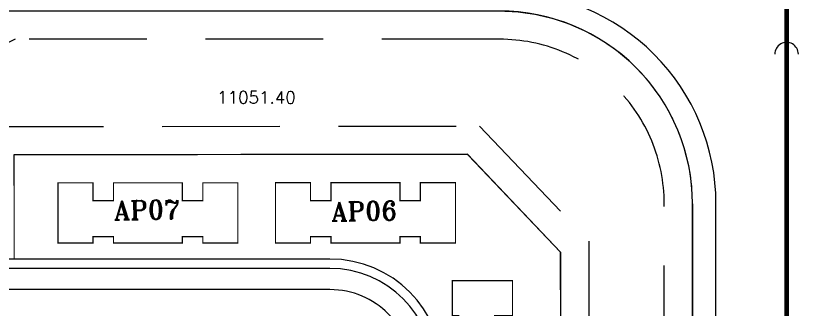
# Model space of a CAD drawing. Header units: inches. Extents: x 2 to 806, y 2 to 666.
# Drawn here: x 513.7 to 680, y 456 to 518.4 of the extents above; entities that cross this region are included whole.
import ezdxf

# ---------------------------------------------------------------- set-up
doc = ezdxf.new("R2010")
doc.units = ezdxf.units.IN
doc.header["$MEASUREMENT"] = 0
for name, pattern in [('( Hidden )', [0.375, 0.25, -0.125]), ('ACAD_ISO04W100', [30, 24, -3, 0, -3]), ('DASHED', [0.75, 0.5, -0.25]), ('DASHED2', [0.375, 0.25, -0.125])]:
    doc.linetypes.add(name, pattern=pattern)
doc.layers.add('0_AUX', color=6, linetype='Continuous', plot=False)
for name, color, linetype in [('ASPHALT', 4, 'Continuous'), ('City_Axies', 10, 'Continuous'), ('city_green', 3, 'Continuous'), ('City_road', 170, 'Continuous'), ('CL', 1, 'ACAD_ISO04W100'), ('PAVEMENT', 2, 'Continuous'), ('set pack', 253, 'DASHED2')]:
    doc.layers.add(name, color=color, linetype=linetype)
doc.styles.add('3', font='ROMANT.shx', dxfattribs={"height": 4})
doc.linetypes.add('FENCELINE2', pattern='A,0.25,-0.1,[132,ltypeshp.shx,S=0.1,R=0,X=-0.1,Y=0],-0.1,1', length=1.45)

msp = doc.modelspace()

# ---------------------------------------------------------------- linework, layer by layer
at = {"linetype": 'ByBlock', "lineweight": 0}
for p, q in [((609.687, 488.956), (513.338, 488.858)), ((629.514, 468.112), (609.687, 488.956)), ((657.536, 478.433), (657.54, 363.905))]:
    msp.add_line(p, q, dxfattribs=at)
msp.add_arc((616.536, 478.432), 41, 0.0019, 90.00248, dxfattribs=at)
at = {"layer": '0_AUX', "lineweight": 0}
msp.add_line((629.614, 370.173), (629.514, 468.112), dxfattribs=at)
at = {"layer": 'ASPHALT', "lineweight": 0}
for p, q in [((662.539, 374.155), (662.536, 478.433)), ((580.488, 464.679), (483.68, 464.682))]:
    msp.add_line(p, q, dxfattribs=at)
at = {"layer": 'ASPHALT', "color": 7, "lineweight": 0, "const_width": 0.25}
msp.add_lwpolyline([(657.536, 478.433, 0.4142165), (616.534, 519.432), (512.15, 519.427), (501.15, 513.927), (485.678, 513.926, 0.4152828), (478.678, 506.9), (478.68, 471.681, 0.4141938), (483.68, 466.682), (513.361, 466.681), (513.338, 488.858), (609.687, 488.956), (629.514, 468.112), (629.614, 370.173), (604.49, 370.146), (604.49, 344.431, 0.4142138), (611.491, 337.432), (646.041, 337.433), (646.041, 337.433, 0.4142136), (653.04, 344.433), (653.04, 349.712, -0.1164338), (655.363, 359.55), (657.54, 363.905)], format="xyb", close=True, dxfattribs=at)
at = {"layer": 'ASPHALT', "linetype": 'DASHED', "lineweight": 0, "ltscale": 50}
msp.add_lwpolyline([(651.536, 478.433, 0.4142165), (616.534, 513.432), (513.567, 513.427), (502.567, 507.927), (485.678, 507.926, 0.4170474), (484.678, 506.916), (484.68, 472.682), (507.355, 472.681), (507.332, 494.852), (612.258, 494.959), (635.512, 470.512), (635.62, 364.179), (610.49, 364.152), (610.49, 344.431, 0.4142138), (611.49, 343.432), (646.012, 343.433, -0.0011853), (646.04, 343.433, 0.4142136), (647.04, 344.433), (647.04, 349.711, -0.1164338), (649.996, 362.233), (651.54, 365.321)], format="xyb", close=True, dxfattribs=at)
at = {"layer": 'ASPHALT', "lineweight": 0, "const_width": 0.25}
for points in [[(534.461, 470.101), (534.461, 471.438), (530.111, 471.438), (530.111, 470.101), (522.661, 470.101), (522.661, 482.901), (530.11, 482.901), (530.111, 479.101), (534.461, 479.102), (534.46, 482.901), (549.11, 482.902), (549.11, 479.102), (553.46, 479.102), (553.46, 482.902), (560.91, 482.902), (560.91, 470.102), (553.46, 470.102), (553.46, 471.439), (549.11, 471.439), (549.11, 470.102)], [(580.71, 470.107), (580.71, 471.444), (576.36, 471.444), (576.36, 470.107), (568.91, 470.107), (568.91, 482.907), (576.36, 482.907), (576.36, 479.107), (580.71, 479.108), (580.71, 482.907), (595.359, 482.908), (595.359, 479.108), (599.709, 479.108), (599.709, 482.908), (607.159, 482.908), (607.16, 470.108), (599.71, 470.108), (599.71, 471.445), (595.36, 471.445), (595.36, 470.108)], [(606.487, 450.296), (607.824, 450.296), (607.824, 454.646), (606.487, 454.646), (606.487, 462.096), (619.287, 462.096), (619.287, 454.647), (615.487, 454.646), (615.487, 450.296), (619.287, 450.297), (619.287, 435.647), (615.488, 435.647), (615.487, 431.297), (619.288, 431.297), (619.288, 423.847), (606.488, 423.847), (606.488, 431.297), (607.825, 431.297), (607.824, 435.647), (606.487, 435.647)]]:
    msp.add_lwpolyline(points, close=True, dxfattribs=at)
at = {"layer": 'ASPHALT', "lineweight": 0}
for centre, radius, start, end in [((617.536, 478.432), 45, 0.0019, 90.00248), ((580.487, 442.679), 22, 0.00186, 89.99823)]:
    msp.add_arc(centre, radius, start, end, dxfattribs=at)
at = {"layer": 'City_Axies', "lineweight": 0}
msp.add_line((677.544, 237.304), (677.534, 535.434), dxfattribs=at)
at = {"layer": 'city_green', "lineweight": 0}
msp.add_arc((677.541, 510.253), 2.5, 359.99708, 179.99708, dxfattribs=at)
at = {"layer": 'City_road', "lineweight": 0}
msp.add_line((657.54, 363.905), (657.536, 478.433), dxfattribs=at)
msp.add_arc((616.536, 478.432), 41, 0.0019, 90.00248, dxfattribs=at)
at = {"layer": 'CL', "lineweight": 0, "ltscale": 5}
msp.add_line((580.488, 460.179), (481.166, 460.182), dxfattribs=at)
msp.add_arc((580.487, 442.679), 17.5, 0.00186, 89.99823, dxfattribs=at)
at = {"layer": 'PAVEMENT', "lineweight": 0}
msp.add_line((580.488, 466.679), (483.68, 466.682), dxfattribs=at)
at = {"layer": 'PAVEMENT', "linetype": 'FENCELINE2', "lineweight": 0, "ltscale": 70, "const_width": 0.125}
msp.add_lwpolyline([(509.122, 236.296), (657.544, 236.301), (657.542, 290.241, 0.1173097), (655.399, 299.247, -0.1173235), (653.042, 309.154), (653.041, 314.433), (649.23, 319.433), (646.041, 319.433), (646.041, 337.433, 0.4142136), (653.04, 344.433), (653.04, 349.712, -0.1164338), (655.363, 359.55), (657.54, 363.905), (657.536, 478.433, 0.4142165), (616.534, 519.432), (512.15, 519.427)], format="xyb", dxfattribs=at)
at = {"layer": 'PAVEMENT', "lineweight": 0}
msp.add_arc((580.487, 442.679), 24, 0.00186, 89.99823, dxfattribs=at)
at = {"layer": 'set pack', "color": 6, "linetype": 'ByBlock', "lineweight": 0}
msp.add_line((657.54, 363.905), (657.536, 478.433), dxfattribs=at)
at = {"layer": 'set pack', "color": 5, "linetype": '( Hidden )', "lineweight": 0, "ltscale": 250, "const_width": 1}
msp.add_lwpolyline([(677.534, 535.434), (456.038, 535.425, 0.1530333), (370.462, 508.476), (95.635, 316.887), (268.103, 68.277), (509.122, 236.296), (677.544, 236.302)], format="xyb", close=True, dxfattribs=at)
at = {"layer": 'set pack', "color": 5, "linetype": '( Hidden )', "lineweight": 0, "ltscale": 0.5, "const_width": 1}
msp.add_lwpolyline([(677.534, 535.434), (456.038, 535.425, 0.1530333), (370.462, 508.476), (95.635, 316.887), (268.103, 68.277), (509.122, 236.296), (677.544, 236.302)], format="xyb", close=True, dxfattribs=at)
at = {"layer": 'set pack', "color": 6, "linetype": 'ByBlock', "lineweight": 0}
msp.add_arc((616.536, 478.432), 41, 0.0019, 90.00248, dxfattribs=at)

# ---------------------------------------------------------------- texts
at = {"layer": 'ASPHALT', "lineweight": 0, "insert": (556.503, 502.368), "char_height": 2.6, "width": 16.25, "attachment_point": 1, "rotation": 359.88797, "style": '3'}
msp.add_mtext('11051.40', dxfattribs=at)
at = {"layer": 'ASPHALT', "lineweight": 0, "char_height": 4, "attachment_point": 1, "rotation": 0.8767, "style": '3'}
for s, insert in [('AP07', (534.524, 479.028)), ('AP06', (580.723, 478.781))]:
    msp.add_mtext_dynamic_manual_height_columns(s, width=13.4456, gutter_width=20, heights=[0], dxfattribs=dict(at, insert=insert))

doc.saveas('drawing.dxf')
